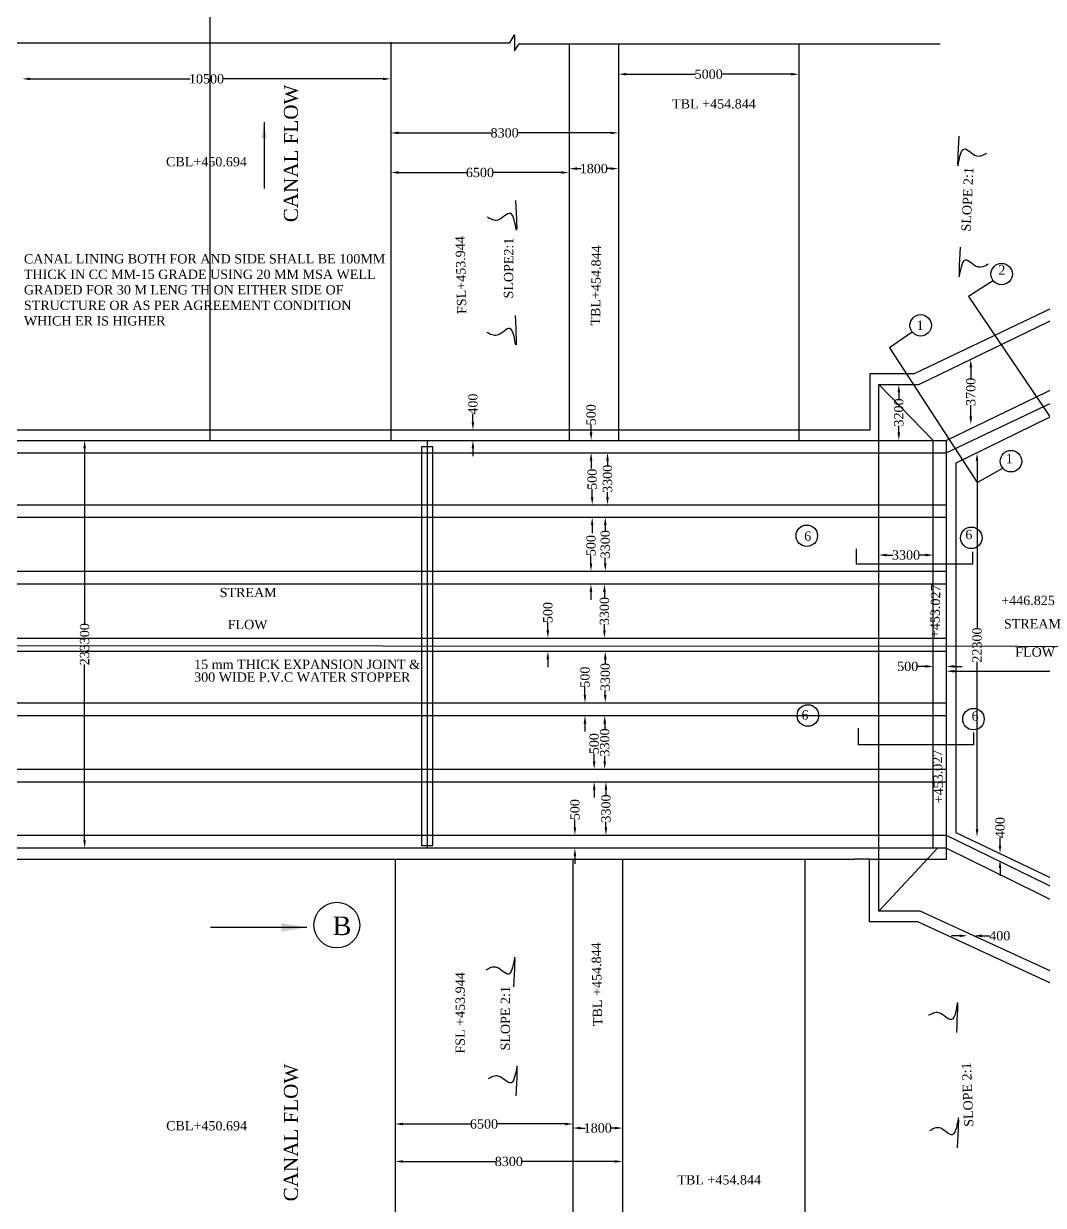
# Model space of a CAD drawing. Header units: feet. Extents: x -53249207 to -53240457, y 22140708 to 22146555.
# Drawn here: x -53245711 to -53243518, y 22142049 to 22144590 of the extents above; entities that cross this region are included whole.
import ezdxf

# ---------------------------------------------------------------- set-up
doc = ezdxf.new("R2010")
doc.units = ezdxf.units.FT
doc.header["$MEASUREMENT"] = 0
doc.header["$PDMODE"] = 32
doc.header["$PDSIZE"] = 22
doc.layers.add('DIMENSION', color=7, linetype='Continuous')
doc.styles.get("Standard").update_dxf_attribs({"font": 'times.ttf', "height": 20})
doc.dimstyles.get("Standard").update_dxf_attribs({"dimtxt": 17, "dimasz": 17, "dimexe": 0.18, "dimexo": 0.0625, "dimgap": 0.09, "dimtad": 0, "dimdec": 0, "dimzin": 0, "dimdsep": 46, "dimtxsty": 'Standard', "dimcen": 0.09, "dimse1": 1, "dimse2": 1, "dimadec": 0, "dimazin": 0, "dimtfac": 1, "dimtdec": 0, "dimtofl": 0, "dimtmove": 0, "dimatfit": 3, "dimfxl": 1, "dimtolj": 1, "dimtzin": 0, "dimarcsym": 0})

# ---------------------------------------------------------------- blocks, each defined once
blk = doc.blocks.new('*D129')
at = {"layer": 'Defpoints', "color": 0, "transparency": 16777216}
for p in [(-53245714, 22144470.9), (-53244921.6, 22144470.9), (-53244921.6, 22144470.9)]:
    blk.add_point(p, dxfattribs=at)
at = {"layer": 'DIMENSION', "color": 0, "lineweight": -2, "transparency": 16777216}
for p, q in [((-53245697, 22144470.9), (-53245352.6, 22144470.9)), ((-53244938.6, 22144470.9), (-53245283.1, 22144470.9))]:
    blk.add_line(p, q, dxfattribs=at)
at = {"layer": 'DIMENSION', "color": 0, "transparency": 16777216}
for points in [[(-53245697, 22144473.7), (-53245697, 22144468.1), (-53245714, 22144470.9)], [(-53244938.6, 22144473.7), (-53244938.6, 22144468.1), (-53244921.6, 22144470.9)]]:
    blk.add_solid(points, dxfattribs=at)
at = {"layer": 'DIMENSION', "color": 0, "transparency": 16777216, "insert": (-53245317.8, 22144470.9), "char_height": 20, "attachment_point": 5}
blk.add_mtext('\\A1;10500', dxfattribs=at)
blk = doc.blocks.new('*D130')
at = {"layer": 'Defpoints', "color": 0, "transparency": 16777216}
for p in [(-53244921.6, 22144354.8), (-53244431.9, 22144354.8), (-53244431.9, 22144354.8)]:
    blk.add_point(p, dxfattribs=at)
at = {"layer": 'DIMENSION', "color": 0, "lineweight": -2, "transparency": 16777216}
for p, q in [((-53244904.6, 22144354.8), (-53244705, 22144354.8)), ((-53244448.9, 22144354.8), (-53244648.6, 22144354.8))]:
    blk.add_line(p, q, dxfattribs=at)
at = {"layer": 'DIMENSION', "color": 0, "transparency": 16777216}
for points in [[(-53244904.6, 22144357.6), (-53244904.6, 22144352), (-53244921.6, 22144354.8)], [(-53244448.9, 22144357.6), (-53244448.9, 22144352), (-53244431.9, 22144354.8)]]:
    blk.add_solid(points, dxfattribs=at)
at = {"layer": 'DIMENSION', "color": 0, "transparency": 16777216, "insert": (-53244676.8, 22144354.8), "char_height": 20, "attachment_point": 5}
blk.add_mtext('\\A1;8300', dxfattribs=at)
blk = doc.blocks.new('*D131')
at = {"layer": 'Defpoints', "color": 0, "transparency": 16777216}
for p in [(-53244538.2, 22144278), (-53244431.9, 22144278), (-53244431.9, 22144278)]:
    blk.add_point(p, dxfattribs=at)
at = {"layer": 'DIMENSION', "color": 0, "lineweight": -2, "transparency": 16777216}
for p, q in [((-53244521.2, 22144278), (-53244512.5, 22144278)), ((-53244448.9, 22144278), (-53244457.7, 22144278))]:
    blk.add_line(p, q, dxfattribs=at)
at = {"layer": 'DIMENSION', "color": 0, "transparency": 16777216}
for points in [[(-53244521.2, 22144280.8), (-53244521.2, 22144275.1), (-53244538.2, 22144278)], [(-53244448.9, 22144280.8), (-53244448.9, 22144275.1), (-53244431.9, 22144278)]]:
    blk.add_solid(points, dxfattribs=at)
at = {"layer": 'DIMENSION', "color": 0, "transparency": 16777216, "insert": (-53244485.1, 22144278), "char_height": 20, "attachment_point": 5}
blk.add_mtext('\\A1;1800', dxfattribs=at)
blk = doc.blocks.new('*D132')
at = {"layer": 'Defpoints', "color": 0, "transparency": 16777216}
for p in [(-53244921.6, 22144269.6), (-53244921.6, 22144269.6), (-53244538.2, 22144269.6)]:
    blk.add_point(p, dxfattribs=at)
at = {"layer": 'DIMENSION', "color": 0, "lineweight": -2, "transparency": 16777216}
for p, q in [((-53244904.6, 22144269.6), (-53244758.4, 22144269.6)), ((-53244555.2, 22144269.6), (-53244701.5, 22144269.6))]:
    blk.add_line(p, q, dxfattribs=at)
at = {"layer": 'DIMENSION', "color": 0, "transparency": 16777216}
for points in [[(-53244904.6, 22144272.5), (-53244904.6, 22144266.8), (-53244921.6, 22144269.6)], [(-53244555.2, 22144272.5), (-53244555.2, 22144266.8), (-53244538.2, 22144269.6)]]:
    blk.add_solid(points, dxfattribs=at)
at = {"layer": 'DIMENSION', "color": 0, "transparency": 16777216, "insert": (-53244729.9, 22144269.6), "char_height": 20, "attachment_point": 5}
blk.add_mtext('\\A1;6500', dxfattribs=at)
blk = doc.blocks.new('*D133')
at = {"layer": 'Defpoints', "color": 0, "transparency": 16777216}
for p in [(-53244745, 22143716.2), (-53244745, 22143716.2), (-53244745, 22143693.9)]:
    blk.add_point(p, dxfattribs=at)
at = {"layer": 'DIMENSION', "color": 0, "lineweight": -2, "transparency": 16777216}
for p, q in [((-53244745, 22143733.2), (-53244745, 22143750.2)), ((-53244745, 22143676.9), (-53244745, 22143659.9))]:
    blk.add_line(p, q, dxfattribs=at)
at = {"layer": 'DIMENSION', "color": 0, "transparency": 16777216}
for points in [[(-53244747.8, 22143733.2), (-53244742.2, 22143733.2), (-53244745, 22143716.2)], [(-53244747.8, 22143676.9), (-53244742.2, 22143676.9), (-53244745, 22143693.9)]]:
    blk.add_solid(points, dxfattribs=at)
at = {"layer": 'DIMENSION', "color": 0, "transparency": 16777216, "insert": (-53244745, 22143771.7), "char_height": 20, "attachment_point": 5, "rotation": 90}
blk.add_mtext('\\A1;400', dxfattribs=at)
blk = doc.blocks.new('*D134')
at = {"layer": 'Defpoints', "color": 0, "transparency": 16777216}
for p in [(-53244490.9, 22143693.9), (-53244490.9, 22143693.9), (-53244490.9, 22143667.3)]:
    blk.add_point(p, dxfattribs=at)
at = {"layer": 'DIMENSION', "color": 0, "lineweight": -2, "transparency": 16777216}
for p, q in [((-53244490.9, 22143710.9), (-53244490.9, 22143727.9)), ((-53244490.9, 22143650.3), (-53244490.9, 22143633.3))]:
    blk.add_line(p, q, dxfattribs=at)
at = {"layer": 'DIMENSION', "color": 0, "transparency": 16777216}
for points in [[(-53244493.8, 22143710.9), (-53244488.1, 22143710.9), (-53244490.9, 22143693.9)], [(-53244493.8, 22143650.3), (-53244488.1, 22143650.3), (-53244490.9, 22143667.3)]]:
    blk.add_solid(points, dxfattribs=at)
at = {"layer": 'DIMENSION', "color": 0, "transparency": 16777216, "insert": (-53244490.9, 22143748.9), "char_height": 20, "attachment_point": 5, "rotation": 90}
blk.add_mtext('\\A1;500', dxfattribs=at)
blk = doc.blocks.new('*D135')
at = {"layer": 'Defpoints', "color": 0, "transparency": 16777216}
for p in [(-53244461.5, 22143667.3), (-53244455.6, 22143667.3), (-53244461.5, 22143555.2)]:
    blk.add_point(p, dxfattribs=at)
at = {"layer": 'DIMENSION', "color": 0, "lineweight": -2, "transparency": 16777216}
for p, q in [((-53244455.6, 22143650.3), (-53244455.6, 22143639.7)), ((-53244455.6, 22143572.2), (-53244455.6, 22143582.7))]:
    blk.add_line(p, q, dxfattribs=at)
at = {"layer": 'DIMENSION', "color": 0, "transparency": 16777216}
for points in [[(-53244458.5, 22143650.3), (-53244452.8, 22143650.3), (-53244455.6, 22143667.3)], [(-53244458.5, 22143572.2), (-53244452.8, 22143572.2), (-53244455.6, 22143555.2)]]:
    blk.add_solid(points, dxfattribs=at)
at = {"layer": 'DIMENSION', "color": 0, "transparency": 16777216, "insert": (-53244455.6, 22143611.2), "char_height": 20, "attachment_point": 5, "rotation": 90}
blk.add_mtext('\\A1;3300', dxfattribs=at)
blk = doc.blocks.new('*D136')
at = {"layer": 'Defpoints', "color": 0, "transparency": 16777216}
for p in [(-53244488.6, 22143555.2), (-53244488.6, 22143555.2), (-53244488.6, 22143528.6)]:
    blk.add_point(p, dxfattribs=at)
at = {"layer": 'DIMENSION', "color": 0, "lineweight": -2, "transparency": 16777216}
for p, q in [((-53244488.6, 22143572.2), (-53244488.6, 22143589.2)), ((-53244488.6, 22143511.6), (-53244488.6, 22143494.6))]:
    blk.add_line(p, q, dxfattribs=at)
at = {"layer": 'DIMENSION', "color": 0, "transparency": 16777216}
for points in [[(-53244491.4, 22143572.2), (-53244485.8, 22143572.2), (-53244488.6, 22143555.2)], [(-53244491.4, 22143511.6), (-53244485.8, 22143511.6), (-53244488.6, 22143528.6)]]:
    blk.add_solid(points, dxfattribs=at)
at = {"layer": 'DIMENSION', "color": 0, "transparency": 16777216, "insert": (-53244488.6, 22143610.2), "char_height": 20, "attachment_point": 5, "rotation": 90}
blk.add_mtext('\\A1;500', dxfattribs=at)
blk = doc.blocks.new('*D137')
at = {"layer": 'Defpoints', "color": 0, "transparency": 16777216}
for p in [(-53244460.4, 22143528.6), (-53244460.4, 22143412.7), (-53244460.4, 22143412.7)]:
    blk.add_point(p, dxfattribs=at)
at = {"layer": 'DIMENSION', "color": 0, "lineweight": -2, "transparency": 16777216}
for p, q in [((-53244460.4, 22143511.6), (-53244460.4, 22143499.1)), ((-53244460.4, 22143429.7), (-53244460.4, 22143442.1))]:
    blk.add_line(p, q, dxfattribs=at)
at = {"layer": 'DIMENSION', "color": 0, "transparency": 16777216}
for points in [[(-53244463.2, 22143511.6), (-53244457.6, 22143511.6), (-53244460.4, 22143528.6)], [(-53244463.2, 22143429.7), (-53244457.6, 22143429.7), (-53244460.4, 22143412.7)]]:
    blk.add_solid(points, dxfattribs=at)
at = {"layer": 'DIMENSION', "color": 0, "transparency": 16777216, "insert": (-53244460.4, 22143470.6), "char_height": 20, "attachment_point": 5, "rotation": 90}
blk.add_mtext('\\A1;3300', dxfattribs=at)
blk = doc.blocks.new('*D138')
at = {"layer": 'Defpoints', "color": 0, "transparency": 16777216}
for p in [(-53244491.2, 22143412.7), (-53244486.8, 22143412.7), (-53244486.8, 22143385.2)]:
    blk.add_point(p, dxfattribs=at)
at = {"layer": 'DIMENSION', "color": 0, "lineweight": -2, "transparency": 16777216}
for p, q in [((-53244491.2, 22143429.7), (-53244491.2, 22143446.7)), ((-53244491.2, 22143368.2), (-53244491.2, 22143351.2))]:
    blk.add_line(p, q, dxfattribs=at)
at = {"layer": 'DIMENSION', "color": 0, "transparency": 16777216}
for points in [[(-53244494, 22143429.7), (-53244488.4, 22143429.7), (-53244491.2, 22143412.7)], [(-53244494, 22143368.2), (-53244488.4, 22143368.2), (-53244491.2, 22143385.2)]]:
    blk.add_solid(points, dxfattribs=at)
at = {"layer": 'DIMENSION', "color": 0, "transparency": 16777216, "insert": (-53244491.2, 22143467.7), "char_height": 20, "attachment_point": 5, "rotation": 90}
blk.add_mtext('\\A1;500', dxfattribs=at)
blk = doc.blocks.new('*D139')
at = {"layer": 'Defpoints', "color": 0, "transparency": 16777216}
for p in [(-53244462.2, 22143385.2), (-53244462.2, 22143268.7), (-53244462.2, 22143268.7)]:
    blk.add_point(p, dxfattribs=at)
at = {"layer": 'DIMENSION', "color": 0, "lineweight": -2, "transparency": 16777216}
for p, q in [((-53244462.2, 22143368.2), (-53244462.2, 22143355.4)), ((-53244462.2, 22143285.7), (-53244462.2, 22143298.4))]:
    blk.add_line(p, q, dxfattribs=at)
at = {"layer": 'DIMENSION', "color": 0, "transparency": 16777216}
for points in [[(-53244465.1, 22143368.2), (-53244459.4, 22143368.2), (-53244462.2, 22143385.2)], [(-53244465.1, 22143285.7), (-53244459.4, 22143285.7), (-53244462.2, 22143268.7)]]:
    blk.add_solid(points, dxfattribs=at)
at = {"layer": 'DIMENSION', "color": 0, "transparency": 16777216, "insert": (-53244462.2, 22143326.9), "char_height": 20, "attachment_point": 5, "rotation": 90}
blk.add_mtext('\\A1;3300', dxfattribs=at)
blk = doc.blocks.new('*D140')
at = {"layer": 'Defpoints', "color": 0, "transparency": 16777216}
for p in [(-53244583.9, 22143268.7), (-53244583.9, 22143268.7), (-53244583.9, 22143240.5)]:
    blk.add_point(p, dxfattribs=at)
at = {"layer": 'DIMENSION', "color": 0, "lineweight": -2, "transparency": 16777216}
for p, q in [((-53244583.9, 22143285.7), (-53244583.9, 22143302.7)), ((-53244583.9, 22143223.5), (-53244583.9, 22143206.5))]:
    blk.add_line(p, q, dxfattribs=at)
at = {"layer": 'DIMENSION', "color": 0, "transparency": 16777216}
for points in [[(-53244586.8, 22143285.7), (-53244581.1, 22143285.7), (-53244583.9, 22143268.7)], [(-53244586.8, 22143223.5), (-53244581.1, 22143223.5), (-53244583.9, 22143240.5)]]:
    blk.add_solid(points, dxfattribs=at)
at = {"layer": 'DIMENSION', "color": 0, "transparency": 16777216, "insert": (-53244583.9, 22143323.7), "char_height": 20, "attachment_point": 5, "rotation": 90}
blk.add_mtext('\\A1;500', dxfattribs=at)
blk = doc.blocks.new('*D141')
at = {"layer": 'Defpoints', "color": 0, "transparency": 16777216}
for p in [(-53244460.4, 22143240.5), (-53244460.4, 22143129.8), (-53244460.4, 22143129.8)]:
    blk.add_point(p, dxfattribs=at)
at = {"layer": 'DIMENSION', "color": 0, "lineweight": -2, "transparency": 16777216}
for p, q in [((-53244460.4, 22143223.5), (-53244460.4, 22143213.6)), ((-53244460.4, 22143146.8), (-53244460.4, 22143156.6))]:
    blk.add_line(p, q, dxfattribs=at)
at = {"layer": 'DIMENSION', "color": 0, "transparency": 16777216}
for points in [[(-53244463.3, 22143223.5), (-53244457.6, 22143223.5), (-53244460.4, 22143240.5)], [(-53244463.3, 22143146.8), (-53244457.6, 22143146.8), (-53244460.4, 22143129.8)]]:
    blk.add_solid(points, dxfattribs=at)
at = {"layer": 'DIMENSION', "color": 0, "transparency": 16777216, "insert": (-53244460.4, 22143185.1), "char_height": 20, "attachment_point": 5, "rotation": 90}
blk.add_mtext('\\A1;3300', dxfattribs=at)
blk = doc.blocks.new('*D142')
at = {"layer": 'Defpoints', "color": 0, "transparency": 16777216}
for p in [(-53244504.1, 22143129.8), (-53244488.3, 22143129.8), (-53244488.3, 22143102.2)]:
    blk.add_point(p, dxfattribs=at)
at = {"layer": 'DIMENSION', "color": 0, "lineweight": -2, "transparency": 16777216}
for p, q in [((-53244504.1, 22143146.8), (-53244504.1, 22143163.8)), ((-53244504.1, 22143085.2), (-53244504.1, 22143068.2))]:
    blk.add_line(p, q, dxfattribs=at)
at = {"layer": 'DIMENSION', "color": 0, "transparency": 16777216}
for points in [[(-53244506.9, 22143146.8), (-53244501.2, 22143146.8), (-53244504.1, 22143129.8)], [(-53244506.9, 22143085.2), (-53244501.2, 22143085.2), (-53244504.1, 22143102.2)]]:
    blk.add_solid(points, dxfattribs=at)
at = {"layer": 'DIMENSION', "color": 0, "transparency": 16777216, "insert": (-53244504.1, 22143184.8), "char_height": 20, "attachment_point": 5, "rotation": 90}
blk.add_mtext('\\A1;500', dxfattribs=at)
blk = doc.blocks.new('*D143')
at = {"layer": 'Defpoints', "color": 0, "transparency": 16777216}
for p in [(-53244460.1, 22143102.2), (-53244461.6, 22142986.8), (-53244460.1, 22142986.8)]:
    blk.add_point(p, dxfattribs=at)
at = {"layer": 'DIMENSION', "color": 0, "lineweight": -2, "transparency": 16777216}
for p, q in [((-53244461.6, 22143085.2), (-53244461.6, 22143073)), ((-53244461.6, 22143003.8), (-53244461.6, 22143016))]:
    blk.add_line(p, q, dxfattribs=at)
at = {"layer": 'DIMENSION', "color": 0, "transparency": 16777216}
for points in [[(-53244464.4, 22143085.2), (-53244458.7, 22143085.2), (-53244461.6, 22143102.2)], [(-53244464.4, 22143003.8), (-53244458.7, 22143003.8), (-53244461.6, 22142986.8)]]:
    blk.add_solid(points, dxfattribs=at)
at = {"layer": 'DIMENSION', "color": 0, "transparency": 16777216, "insert": (-53244461.6, 22143044.5), "char_height": 20, "attachment_point": 5, "rotation": 90}
blk.add_mtext('\\A1;3300', dxfattribs=at)
blk = doc.blocks.new('*D144')
at = {"layer": 'Defpoints', "color": 0, "transparency": 16777216}
for p in [(-53244484.3, 22142986.8), (-53244484.3, 22142986.8), (-53244484.3, 22142960)]:
    blk.add_point(p, dxfattribs=at)
at = {"layer": 'DIMENSION', "color": 0, "lineweight": -2, "transparency": 16777216}
for p, q in [((-53244484.3, 22143003.8), (-53244484.3, 22143020.8)), ((-53244484.3, 22142943), (-53244484.3, 22142926))]:
    blk.add_line(p, q, dxfattribs=at)
at = {"layer": 'DIMENSION', "color": 0, "transparency": 16777216}
for points in [[(-53244487.1, 22143003.8), (-53244481.5, 22143003.8), (-53244484.3, 22142986.8)], [(-53244487.1, 22142943), (-53244481.5, 22142943), (-53244484.3, 22142960)]]:
    blk.add_solid(points, dxfattribs=at)
at = {"layer": 'DIMENSION', "color": 0, "transparency": 16777216, "insert": (-53244484.3, 22143041.8), "char_height": 20, "attachment_point": 5, "rotation": 90}
blk.add_mtext('\\A1;500', dxfattribs=at)
blk = doc.blocks.new('*D145')
at = {"layer": 'Defpoints', "color": 0, "transparency": 16777216}
for p in [(-53244459, 22142960), (-53244459, 22142845), (-53244459, 22142845)]:
    blk.add_point(p, dxfattribs=at)
at = {"layer": 'DIMENSION', "color": 0, "lineweight": -2, "transparency": 16777216}
for p, q in [((-53244459, 22142943), (-53244459, 22142931)), ((-53244459, 22142862), (-53244459, 22142874))]:
    blk.add_line(p, q, dxfattribs=at)
at = {"layer": 'DIMENSION', "color": 0, "transparency": 16777216}
for points in [[(-53244461.8, 22142943), (-53244456.2, 22142943), (-53244459, 22142960)], [(-53244461.8, 22142862), (-53244456.2, 22142862), (-53244459, 22142845)]]:
    blk.add_solid(points, dxfattribs=at)
at = {"layer": 'DIMENSION', "color": 0, "transparency": 16777216, "insert": (-53244459, 22142902.5), "char_height": 20, "attachment_point": 5, "rotation": 90}
blk.add_mtext('\\A1;3300', dxfattribs=at)
blk = doc.blocks.new('*D146')
at = {"layer": 'Defpoints', "color": 0, "transparency": 16777216}
for p in [(-53244525.7, 22142845), (-53244511.4, 22142845), (-53244511.4, 22142817.3)]:
    blk.add_point(p, dxfattribs=at)
at = {"layer": 'DIMENSION', "color": 0, "lineweight": -2, "transparency": 16777216}
for p, q in [((-53244525.7, 22142862), (-53244525.7, 22142879)), ((-53244525.7, 22142800.3), (-53244525.7, 22142783.3))]:
    blk.add_line(p, q, dxfattribs=at)
at = {"layer": 'DIMENSION', "color": 0, "transparency": 16777216}
for points in [[(-53244528.5, 22142862), (-53244522.9, 22142862), (-53244525.7, 22142845)], [(-53244528.5, 22142800.3), (-53244522.9, 22142800.3), (-53244525.7, 22142817.3)]]:
    blk.add_solid(points, dxfattribs=at)
at = {"layer": 'DIMENSION', "color": 0, "transparency": 16777216, "insert": (-53244525.7, 22142900), "char_height": 20, "attachment_point": 5, "rotation": 90}
blk.add_mtext('\\A1;500', dxfattribs=at)
blk = doc.blocks.new('*D147')
at = {"layer": 'Defpoints', "color": 0, "transparency": 16777216}
for p in [(-53244431.9, 22144472.8), (-53244044.3, 22144480.9), (-53244044.3, 22144472.8)]:
    blk.add_point(p, dxfattribs=at)
at = {"layer": 'DIMENSION', "color": 0, "lineweight": -2, "transparency": 16777216}
for p, q in [((-53244414.9, 22144480.9), (-53244266.5, 22144480.9)), ((-53244061.3, 22144480.9), (-53244209.8, 22144480.9))]:
    blk.add_line(p, q, dxfattribs=at)
at = {"layer": 'DIMENSION', "color": 0, "transparency": 16777216}
for points in [[(-53244414.9, 22144483.8), (-53244414.9, 22144478.1), (-53244431.9, 22144480.9)], [(-53244061.3, 22144483.8), (-53244061.3, 22144478.1), (-53244044.3, 22144480.9)]]:
    blk.add_solid(points, dxfattribs=at)
at = {"layer": 'DIMENSION', "color": 0, "transparency": 16777216, "insert": (-53244238.1, 22144480.9), "char_height": 20, "attachment_point": 5}
blk.add_mtext('\\A1;5000', dxfattribs=at)
blk = doc.blocks.new('*D148')
at = {"layer": 'Defpoints', "color": 0, "transparency": 16777216}
for p in [(-53243829.3, 22143813.8), (-53243829.3, 22143813.8), (-53243833.1, 22143693.9)]:
    blk.add_point(p, dxfattribs=at)
at = {"layer": 'DIMENSION', "color": 0, "lineweight": -2, "transparency": 16777216}
for p, q in [((-53243829.3, 22143796.8), (-53243829.3, 22143782.3)), ((-53243829.3, 22143710.9), (-53243829.3, 22143725.3))]:
    blk.add_line(p, q, dxfattribs=at)
at = {"layer": 'DIMENSION', "color": 0, "transparency": 16777216}
for points in [[(-53243832.1, 22143796.8), (-53243826.4, 22143796.8), (-53243829.3, 22143813.8)], [(-53243832.1, 22143710.9), (-53243826.4, 22143710.9), (-53243829.3, 22143693.9)]]:
    blk.add_solid(points, dxfattribs=at)
at = {"layer": 'DIMENSION', "color": 0, "transparency": 16777216, "insert": (-53243829.3, 22143753.8), "char_height": 20, "attachment_point": 5, "rotation": 90}
blk.add_mtext('\\A1;3200', dxfattribs=at)
blk = doc.blocks.new('*D149')
at = {"layer": 'Defpoints', "color": 0, "transparency": 16777216}
for p in [(-53243674.3, 22143868), (-53243674.5, 22143728.2), (-53243599.1, 22143728.2)]:
    blk.add_point(p, dxfattribs=at)
at = {"layer": 'DIMENSION', "color": 0, "lineweight": -2, "transparency": 16777216}
for p, q in [((-53243674.5, 22143851), (-53243674.5, 22143826.6)), ((-53243674.5, 22143745.2), (-53243674.5, 22143769.6))]:
    blk.add_line(p, q, dxfattribs=at)
at = {"layer": 'DIMENSION', "color": 0, "transparency": 16777216}
for points in [[(-53243677.4, 22143851), (-53243671.7, 22143851), (-53243674.5, 22143868)], [(-53243677.4, 22143745.2), (-53243671.7, 22143745.2), (-53243674.5, 22143728.2)]]:
    blk.add_solid(points, dxfattribs=at)
at = {"layer": 'DIMENSION', "color": 0, "transparency": 16777216, "insert": (-53243674.5, 22143798.1), "char_height": 20, "attachment_point": 5, "rotation": 90}
blk.add_mtext('\\A1;3700', dxfattribs=at)
blk = doc.blocks.new('*D168')
at = {"layer": 'Defpoints', "color": 0, "transparency": 16777216}
for p in [(-53243727, 22143197.6), (-53243201.8, 22143197.6), (-53243201.8, 22143197.6)]:
    blk.add_point(p, dxfattribs=at)
at = {"layer": 'DIMENSION', "color": 0, "lineweight": -2, "transparency": 16777216}
for p, q in [((-53243710, 22143197.6), (-53243499.2, 22143197.6)), ((-53243218.8, 22143197.6), (-53243429.7, 22143197.6))]:
    blk.add_line(p, q, dxfattribs=at)
at = {"layer": 'DIMENSION', "color": 0, "transparency": 16777216}
for points in [[(-53243710, 22143200.4), (-53243710, 22143194.8), (-53243727, 22143197.6)], [(-53243218.8, 22143200.4), (-53243218.8, 22143194.8), (-53243201.8, 22143197.6)]]:
    blk.add_solid(points, dxfattribs=at)
at = {"layer": 'DIMENSION', "color": 0, "transparency": 16777216, "insert": (-53243464.4, 22143197.6), "char_height": 20, "attachment_point": 5}
blk.add_mtext('\\A1;19200', dxfattribs=at)
blk = doc.blocks.new('*D169')
at = {"layer": 'Defpoints', "color": 0, "transparency": 16777216}
for p in [(-53243755.1, 22143207.9), (-53243755.1, 22143174.1), (-53243727, 22143174.1)]:
    blk.add_point(p, dxfattribs=at)
at = {"layer": 'DIMENSION', "color": 0, "lineweight": -2, "transparency": 16777216}
for p, q in [((-53243772.1, 22143207.9), (-53243789.1, 22143207.9)), ((-53243710, 22143207.9), (-53243693, 22143207.9))]:
    blk.add_line(p, q, dxfattribs=at)
at = {"layer": 'DIMENSION', "color": 0, "transparency": 16777216}
for points in [[(-53243772.1, 22143210.8), (-53243772.1, 22143205.1), (-53243755.1, 22143207.9)], [(-53243710, 22143210.8), (-53243710, 22143205.1), (-53243727, 22143207.9)]]:
    blk.add_solid(points, dxfattribs=at)
at = {"layer": 'DIMENSION', "color": 0, "transparency": 16777216, "insert": (-53243810.1, 22143207.9), "char_height": 20, "attachment_point": 5}
blk.add_mtext('\\A1;500', dxfattribs=at)
blk = doc.blocks.new('*D170')
at = {"layer": 'Defpoints', "color": 0, "transparency": 16777216}
for p in [(-53243611.7, 22142805.9), (-53243611.7, 22142805.9), (-53243618.5, 22142791.8)]:
    blk.add_point(p, dxfattribs=at)
at = {"layer": 'DIMENSION', "color": 0, "lineweight": -2, "transparency": 16777216}
for p, q in [((-53243611.7, 22142822.9), (-53243611.7, 22142839.9)), ((-53243611.7, 22142774.8), (-53243611.7, 22142757.8))]:
    blk.add_line(p, q, dxfattribs=at)
at = {"layer": 'DIMENSION', "color": 0, "transparency": 16777216}
for points in [[(-53243614.5, 22142822.9), (-53243608.9, 22142822.9), (-53243611.7, 22142805.9)], [(-53243614.5, 22142774.8), (-53243608.9, 22142774.8), (-53243611.7, 22142791.8)]]:
    blk.add_solid(points, dxfattribs=at)
at = {"layer": 'DIMENSION', "color": 0, "transparency": 16777216, "insert": (-53243611.7, 22142861.4), "char_height": 20, "attachment_point": 5, "rotation": 90}
blk.add_mtext('\\A1;400', dxfattribs=at)
blk = doc.blocks.new('*D171')
at = {"layer": 'Defpoints', "color": 0, "transparency": 16777216}
for p in [(-53243667.7, 22142628.9), (-53243667.7, 22142628.9), (-53243681.8, 22142609.5)]:
    blk.add_point(p, dxfattribs=at)
at = {"layer": 'DIMENSION', "color": 0, "lineweight": -2, "transparency": 16777216}
for p, q in [((-53243698.8, 22142628.9), (-53243715.8, 22142628.9)), ((-53243650.7, 22142628.9), (-53243633.7, 22142628.9))]:
    blk.add_line(p, q, dxfattribs=at)
at = {"layer": 'DIMENSION', "color": 0, "transparency": 16777216}
for points in [[(-53243698.8, 22142631.7), (-53243698.8, 22142626), (-53243681.8, 22142628.9)], [(-53243650.7, 22142631.7), (-53243650.7, 22142626), (-53243667.7, 22142628.9)]]:
    blk.add_solid(points, dxfattribs=at)
at = {"layer": 'DIMENSION', "color": 0, "transparency": 16777216, "insert": (-53243612.2, 22142628.9), "char_height": 20, "attachment_point": 5}
blk.add_mtext('\\A1;400', dxfattribs=at)
blk = doc.blocks.new('*D173')
at = {"layer": 'Defpoints', "color": 0, "transparency": 16777216}
for p in [(-53244530.1, 22142215.6), (-53244423.2, 22142215.6), (-53244423.2, 22142215.6)]:
    blk.add_point(p, dxfattribs=at)
at = {"layer": 'DIMENSION', "color": 0, "lineweight": -2, "transparency": 16777216}
for p, q in [((-53244513.1, 22142215.6), (-53244504, 22142215.6)), ((-53244440.2, 22142215.6), (-53244449.3, 22142215.6))]:
    blk.add_line(p, q, dxfattribs=at)
at = {"layer": 'DIMENSION', "color": 0, "transparency": 16777216}
for points in [[(-53244513.1, 22142218.4), (-53244513.1, 22142212.7), (-53244530.1, 22142215.6)], [(-53244440.2, 22142218.4), (-53244440.2, 22142212.7), (-53244423.2, 22142215.6)]]:
    blk.add_solid(points, dxfattribs=at)
at = {"layer": 'DIMENSION', "color": 0, "transparency": 16777216, "insert": (-53244476.6, 22142215.6), "char_height": 20, "attachment_point": 5}
blk.add_mtext('\\A1;1800', dxfattribs=at)
blk = doc.blocks.new('*D174')
at = {"layer": 'Defpoints', "color": 0, "transparency": 16777216}
for p in [(-53244912.3, 22142143.7), (-53244912.3, 22142143.7), (-53244423.2, 22142143.7)]:
    blk.add_point(p, dxfattribs=at)
at = {"layer": 'DIMENSION', "color": 0, "lineweight": -2, "transparency": 16777216}
for p, q in [((-53244895.3, 22142143.7), (-53244696, 22142143.7)), ((-53244440.2, 22142143.7), (-53244639.6, 22142143.7))]:
    blk.add_line(p, q, dxfattribs=at)
at = {"layer": 'DIMENSION', "color": 0, "transparency": 16777216}
for points in [[(-53244895.3, 22142146.5), (-53244895.3, 22142140.9), (-53244912.3, 22142143.7)], [(-53244440.2, 22142146.5), (-53244440.2, 22142140.9), (-53244423.2, 22142143.7)]]:
    blk.add_solid(points, dxfattribs=at)
at = {"layer": 'DIMENSION', "color": 0, "transparency": 16777216, "insert": (-53244667.8, 22142143.7), "char_height": 20, "attachment_point": 5}
blk.add_mtext('\\A1;8300', dxfattribs=at)
blk = doc.blocks.new('*D175')
at = {"layer": 'Defpoints', "color": 0, "transparency": 16777216}
for p in [(-53244912.3, 22142223.6), (-53244530.1, 22142224.3), (-53244530.1, 22142223.6)]:
    blk.add_point(p, dxfattribs=at)
at = {"layer": 'DIMENSION', "color": 0, "lineweight": -2, "transparency": 16777216}
for p, q in [((-53244895.3, 22142224.3), (-53244749.7, 22142224.3)), ((-53244547.1, 22142224.3), (-53244692.7, 22142224.3))]:
    blk.add_line(p, q, dxfattribs=at)
at = {"layer": 'DIMENSION', "color": 0, "transparency": 16777216}
for points in [[(-53244895.3, 22142227.1), (-53244895.3, 22142221.4), (-53244912.3, 22142224.3)], [(-53244547.1, 22142227.1), (-53244547.1, 22142221.4), (-53244530.1, 22142224.3)]]:
    blk.add_solid(points, dxfattribs=at)
at = {"layer": 'DIMENSION', "color": 0, "transparency": 16777216, "insert": (-53244721.2, 22142224.3), "char_height": 20, "attachment_point": 5}
blk.add_mtext('\\A1;6500', dxfattribs=at)
blk = doc.blocks.new('*D182')
at = {"layer": 'Defpoints', "color": 0, "transparency": 16777216}
for p in [(-53245579.9, 22143693.9), (-53245577.4, 22143693.9), (-53245577.4, 22142817.3)]:
    blk.add_point(p, dxfattribs=at)
at = {"layer": 'DIMENSION', "color": 0, "lineweight": -2, "transparency": 16777216}
for p, q in [((-53245579.9, 22143676.9), (-53245579.9, 22143299.1)), ((-53245579.9, 22142834.3), (-53245579.9, 22143212))]:
    blk.add_line(p, q, dxfattribs=at)
at = {"layer": 'DIMENSION', "color": 0, "transparency": 16777216}
for points in [[(-53245582.7, 22143676.9), (-53245577.1, 22143676.9), (-53245579.9, 22143693.9)], [(-53245582.7, 22142834.3), (-53245577.1, 22142834.3), (-53245579.9, 22142817.3)]]:
    blk.add_solid(points, dxfattribs=at)
at = {"layer": 'DIMENSION', "color": 0, "transparency": 16777216, "insert": (-53245579.9, 22143255.6), "char_height": 20, "attachment_point": 5, "rotation": 90}
blk.add_mtext('\\A1;233300', dxfattribs=at)
blk = doc.blocks.new('*D185')
at = {"layer": 'Defpoints', "color": 0, "transparency": 16777216}
for p in [(-53243872.6, 22143458.1), (-53243755.1, 22143454.8), (-53243872.6, 22143447.3)]:
    blk.add_point(p, dxfattribs=at)
at = {"layer": 'DIMENSION', "color": 0, "lineweight": -2, "transparency": 16777216}
for p, q in [((-53243855.6, 22143447.3), (-53243842.3, 22143447.3)), ((-53243772.1, 22143447.3), (-53243785.3, 22143447.3))]:
    blk.add_line(p, q, dxfattribs=at)
at = {"layer": 'DIMENSION', "color": 0, "transparency": 16777216}
for points in [[(-53243855.6, 22143450.1), (-53243855.6, 22143444.4), (-53243872.6, 22143447.3)], [(-53243772.1, 22143450.1), (-53243772.1, 22143444.4), (-53243755.1, 22143447.3)]]:
    blk.add_solid(points, dxfattribs=at)
at = {"layer": 'DIMENSION', "color": 0, "transparency": 16777216, "insert": (-53243813.8, 22143447.3), "char_height": 20, "attachment_point": 5}
blk.add_mtext('\\A1;3300', dxfattribs=at)
blk = doc.blocks.new('*D186')
at = {"layer": 'Defpoints', "color": 0, "transparency": 16777216}
for p in [(-53243662, 22143666.5), (-53243661.1, 22143666.5), (-53243656.5, 22142841.3)]:
    blk.add_point(p, dxfattribs=at)
at = {"layer": 'DIMENSION', "color": 0, "lineweight": -2, "transparency": 16777216}
for p, q in [((-53243661.1, 22143649.5), (-53243661.1, 22143290.1)), ((-53243661.1, 22142858.3), (-53243661.1, 22143217.7))]:
    blk.add_line(p, q, dxfattribs=at)
at = {"layer": 'DIMENSION', "color": 0, "transparency": 16777216}
for points in [[(-53243663.9, 22143649.5), (-53243658.3, 22143649.5), (-53243661.1, 22143666.5)], [(-53243663.9, 22142858.3), (-53243658.3, 22142858.3), (-53243661.1, 22142841.3)]]:
    blk.add_solid(points, dxfattribs=at)
at = {"layer": 'DIMENSION', "color": 0, "transparency": 16777216, "insert": (-53243661.1, 22143253.9), "char_height": 20, "attachment_point": 5, "rotation": 90}
blk.add_mtext('\\A1;22300', dxfattribs=at)

msp = doc.modelspace()

# ---------------------------------------------------------------- linework, layer by layer
at = {"layer": 'DIMENSION'}
for points in [[(-53246907.7, 22144549.5), (-53246408.4, 22144549.5), (-53246399.2, 22144567.5), (-53246399.2, 22144531.8), (-53246389.4, 22144548.7), (-53244665.7, 22144548.7), (-53244655.7, 22144565.3), (-53244655.7, 22144531.4), (-53244645.6, 22144546.6), (-53243740.5, 22144546.6)], [(-53245310.5, 22144549.5), (-53245310.5, 22143693.9)], [(-53244921.6, 22144549.5), (-53244921.6, 22143693.9)], [(-53244538.2, 22144546.6), (-53244538.2, 22143693.9)], [(-53244431.9, 22144546.6), (-53244431.9, 22143693.9)], [(-53244044.3, 22144546.6), (-53244044.3, 22143693.9)], [(-53247992.9, 22142080.8), (-53247992.9, 22142610), (-53247229.5, 22142861.8), (-53247229.5, 22143651.3), (-53247995.7, 22143910.9), (-53247995.7, 22144436.3), (-53247799.4, 22144436.3), (-53247799.4, 22144048.2), (-53247173, 22143835.5), (-53247012.8, 22143835.5), (-53247012.8, 22143716.2), (-53243924.4, 22143716.2)], [(-53243924.4, 22143716.2), (-53243890.8, 22143716.2), (-53243890.8, 22143837.6), (-53243795.8, 22143837.6), (-53243391.2, 22144030.2), (-53243391.2, 22144286.2), (-53243177.7, 22144286.2), (-53243177.7, 22143903.4), (-53243706.5, 22143644.7), (-53243706.5, 22143404.4)], [(-53243872.6, 22142681.9), (-53243872.6, 22143813.8), (-53243786, 22143813.8), (-53243367.7, 22144016.5), (-53243367.7, 22144262.8), (-53243177.7, 22144262.8)], [(-53243727.7, 22143693.9), (-53243230.5, 22143933.6), (-53243230.5, 22144262.8)], [(-53243727.7, 22143667.3), (-53243201.8, 22143916.3), (-53242808, 22143916.3), (-53242808, 22144251.7)], [(-53243625.8, 22144037.7), (-53243679.5, 22144003.3), (-53243481.3, 22143710.4), (-53243428.1, 22143744.5)], [(-53243800.5, 22143926.3), (-53243849.6, 22143892.9), (-53243661, 22143603.4), (-53243607, 22143633.3)], [(-53243755.1, 22143693.9), (-53243872.6, 22143813.8)], [(-53247206.3, 22142793.8), (-53247206.3, 22143693.9), (-53243727.7, 22143693.9)], [(-53244843.4, 22143693.9), (-53244843.4, 22142817.3)], [(-53243892.4, 22142793.8), (-53243727, 22142793.8), (-53243727, 22143693.9)], [(-53243755.1, 22142817.3), (-53243755.1, 22143693.9)], [(-53247206.3, 22143667.3), (-53243727.7, 22143667.3)], [(-53247206.3, 22143555.2), (-53243727.7, 22143555.2)], [(-53247206.3, 22143528.6), (-53243727.7, 22143528.6)], [(-53243671.1, 22143454.4), (-53243671.1, 22143427.8), (-53243920.3, 22143427.8), (-53243920.3, 22143460.8)], [(-53247206.3, 22143412.7), (-53243727.7, 22143412.7)], [(-53243706.5, 22143404.4), (-53243706.5, 22142851.2)], [(-53247206.3, 22143385.2), (-53243727.7, 22143385.2)], [(-53249038.3, 22143254.4), (-53242206.8, 22143250.6)], [(-53247036.4, 22143253.4), (-53247036.4, 22142691), (-53247177.3, 22142691), (-53247822.4, 22142481.2), (-53247822.4, 22142102.7), (-53247970.3, 22142102.7), (-53247970.3, 22142593.7), (-53247205.6, 22142845), (-53243727.7, 22142845)], [(-53247206.3, 22143268.7), (-53243727.7, 22143268.7)], [(-53247206.3, 22143240.5), (-53243727.7, 22143240.5)], [(-53247206.3, 22143129.8), (-53243727.7, 22143129.8)], [(-53247206.3, 22143102.2), (-53243727.7, 22143102.2)], [(-53243668.8, 22143065.6), (-53243668.8, 22143039), (-53243916.2, 22143039), (-53243916.2, 22143075.4)], [(-53247206.3, 22142986.8), (-53243727.7, 22142986.8)], [(-53247206.3, 22142960), (-53243727.7, 22142960)], [(-53243706.5, 22142851.2), (-53243173.2, 22142596.4), (-53243173.2, 22142221.3), (-53243392.5, 22142221.3), (-53243392.5, 22142475.9), (-53243788.1, 22142658.6), (-53243892.4, 22142658.6), (-53243892.4, 22142793.8), (-53243924.4, 22142793.8)], [(-53243727.7, 22142845), (-53243201.8, 22142588.8)], [(-53243727.7, 22142817.3), (-53247203.3, 22142817.3), (-53247941.8, 22142574.2), (-53247941.8, 22142102.7)], [(-53243872.6, 22142681.9), (-53243745.8, 22142817.3)], [(-53243230.3, 22142244.5), (-53243230.3, 22142572.3), (-53243727.7, 22142817.3)], [(-53247014, 22142793.8), (-53243924.4, 22142793.8)], [(-53244912.3, 22142793.8), (-53244912.3, 22141945.8)], [(-53244530.1, 22142793.8), (-53244530.1, 22141945.8)], [(-53244423.2, 22142793.8), (-53244423.2, 22141945.8)], [(-53244031.7, 22142793.8), (-53244031.7, 22141945.8)], [(-53243201.8, 22142587.6), (-53243201.8, 22142244.5), (-53243370, 22142244.5), (-53243370, 22142492.1), (-53243783.3, 22142681.9), (-53243872.6, 22142681.9)]]:
    msp.add_lwpolyline(points, dxfattribs=at)
msp.add_lwpolyline([(-53244855.7, 22142823), (-53244831.3, 22142823), (-53244831.3, 22143680.2), (-53244855.7, 22143680.2)], close=True, dxfattribs=at)
for centre, radius in [((-53243608.2, 22144051.3), 23.1), ((-53243782.4, 22143941), 23.1), ((-53243588.2, 22143649.1), 23.1), ((-53244027.2, 22143488.8), 23.1), ((-53243673.5, 22143484.3), 23.1), ((-53244024.8, 22143102.4), 23.1), ((-53243668.8, 22143094.6), 23.1), ((-53245037.6, 22142651.9), 49.1)]:
    msp.add_circle(centre, radius, dxfattribs=at)
for points in [[(-53243700.5, 22144348), (-53243701.5, 22144286.5), (-53243689.3, 22144320.1), (-53243662, 22144305.5), (-53243640.2, 22144311.5)], [(-53244653.2, 22144209.8), (-53244652.2, 22144148.3), (-53244664.5, 22144181.8), (-53244691.7, 22144167.2), (-53244713.5, 22144173.3)], [(-53243697.5, 22144109.5), (-53243698.5, 22144048), (-53243686.3, 22144081.6), (-53243659, 22144067), (-53243637.2, 22144073)], [(-53244654.2, 22143962.3), (-53244653.2, 22143900.8), (-53244665.5, 22143934.3), (-53244692.7, 22143919.7), (-53244714.5, 22143925.8)], [(-53244656.8, 22142518.8), (-53244655.8, 22142580.3), (-53244668.1, 22142546.7), (-53244695.4, 22142561.3), (-53244717.2, 22142555.2)], [(-53243704.8, 22142420.8), (-53243703.8, 22142482.3), (-53243716.1, 22142448.7), (-53243743.4, 22142463.3), (-53243765.2, 22142457.2)], [(-53244651.8, 22142284.8), (-53244650.8, 22142346.3), (-53244663.1, 22142312.7), (-53244690.4, 22142327.3), (-53244712.2, 22142321.2)], [(-53243702.8, 22142173.3), (-53243701.8, 22142234.8), (-53243714.1, 22142201.2), (-53243741.4, 22142215.8), (-53243763.2, 22142209.7)]]:
    msp.add_spline(points, degree=3, dxfattribs=at)

# ---------------------------------------------------------------- texts
for s, height, rotation, p in [('CANAL FLOW', 30, 90, (-53245121.4, 22144162.9)), ('SLOPE 2:1', 20, 87.4253, (-53243675, 22144142.4)), ('FSL+453.944', 20, 91.3401, (-53244758.9, 22143965.7)), ('SLOPE2:1', 20, 89.7896, (-53244658.6, 22143998.7)), ('TBL+454.844', 20, 89.3775, (-53244471.6, 22143940.5)), ('+453.027', 20, 88.8893, (-53243742.1, 22143268.7)), ('+453.027', 20, 92.0618, (-53243733, 22142914.1)), ('TBL +454.844', 20, 91.0679, (-53244466.8, 22142435)), ('FSL +453.944', 20, 90, (-53244762.4, 22142375.6)), ('SLOPE 2:1', 20, 89.8804, (-53244665.4, 22142382.3)), ('CANAL FLOW', 30, 90, (-53245121.4, 22142058)), ('SLOPE 2:1', 20, 92.2045, (-53243668.8, 22142218.6))]:
    msp.add_text(s, height=height, rotation=rotation, dxfattribs=at).set_placement(p)
for s, height, p in [('TBL +454.844', 20, (-53244316.7, 22144407.3)), ('CBL+450.694', 20, (-53245404.8, 22144282.9)), ('2', 20, (-53243615.2, 22144050.1)), ('1', 20, (-53243790.9, 22143931.1)), ('1', 20, (-53243599.3, 22143644.6)), ('6', 20, (-53244032.7, 22143478)), ('6', 20, (-53243686.3, 22143481.5)), ('STREAM', 20, (-53245289.4, 22143356.8)), ('+446.825', 20, (-53243609.1, 22143339.8)), ('FLOW', 20, (-53245272.3, 22143288)), ('STREAM', 20, (-53243603.3, 22143289.5)), ('FLOW', 20, (-53243579, 22143228.7)), ('15 mm THICK EXPANSION JOINT &', 20, (-53245344.4, 22143202.3)), ('300 WIDE P.V.C WATER STOPPER', 20, (-53245344.4, 22143175)), ('6', 20, (-53244038.5, 22143093.8)), ('6', 20, (-53243672.8, 22143091.2)), ('B', 40, (-53245046.6, 22142630.3)), ('CBL+450.694', 20, (-53245404.6, 22142210.5)), ('TBL +454.844', 20, (-53244305.4, 22142094.3))]:
    msp.add_text(s, height=height, dxfattribs=at).set_placement(p)
at = {"layer": 'DIMENSION', "insert": (-53245710.4, 22144094.2), "char_height": 20, "width": 780.13, "attachment_point": 1}
msp.add_mtext('CANAL LINING BOTH FOR AND SIDE SHALL BE 100MM \\PTHICK IN CC MM-15 GRADE USING 20 MM MSA WELL GRADED FOR 30 M LENG TH ON EITHER SIDE OF STRUCTURE OR AS PER AGREEMENT CONDITION WHICH ER IS HIGHER', dxfattribs=at)

# ---------------------------------------------------------------- dimensions: what is measured, and where the dimension line sits
at = {"layer": 'DIMENSION'}
for base, p1, p2, text, picture, middle in [((-53244921.6, 22144470.9), (-53245714, 22144470.9), (-53244921.6, 22144470.9), '10500', '*D129', (-53245317.8, 22144470.9)), ((-53244044.3, 22144480.9), (-53244431.9, 22144472.8), (-53244044.3, 22144472.8), '5000', '*D147', (-53244238.1, 22144480.9)), ((-53244431.9, 22144354.8), (-53244921.6, 22144354.8), (-53244431.9, 22144354.8), '8300', '*D130', (-53244676.8, 22144354.8)), ((-53244921.6, 22144269.6), (-53244538.2, 22144269.6), (-53244921.6, 22144269.6), '6500', '*D132', (-53244729.9, 22144269.6)), ((-53244431.9, 22144278), (-53244538.2, 22144278), (-53244431.9, 22144278), '1800', '*D131', (-53244485.1, 22144278)), ((-53243872.6, 22143447.3), (-53243755.1, 22143454.8), (-53243872.6, 22143458.1), '3300', '*D185', (-53243813.8, 22143447.3)), ((-53243755.1, 22143207.9), (-53243727, 22143174.1), (-53243755.1, 22143174.1), '500', '*D169', (-53243810.1, 22143207.9)), ((-53243201.8, 22143197.6), (-53243727, 22143197.6), (-53243201.8, 22143197.6), '19200', '*D168', (-53243464.4, 22143197.6)), ((-53243667.7, 22142628.9), (-53243681.8, 22142609.5), (-53243667.7, 22142628.9), '400', '*D171', (-53243612.2, 22142628.9)), ((-53244530.1, 22142224.3), (-53244912.3, 22142223.6), (-53244530.1, 22142223.6), '6500', '*D175', (-53244721.2, 22142224.3)), ((-53244423.2, 22142215.6), (-53244530.1, 22142215.6), (-53244423.2, 22142215.6), '1800', '*D173', (-53244476.6, 22142215.6)), ((-53244912.3, 22142143.7), (-53244423.2, 22142143.7), (-53244912.3, 22142143.7), '8300', '*D174', (-53244667.8, 22142143.7))]:
    dim = msp.add_linear_dim(base=base, p1=p1, p2=p2, text=text, dimstyle='Standard', override={"dimtxt": 20}, dxfattribs=at)
    dim.commit()
    dim.dimension.update_dxf_attribs({"geometry": picture, "text_midpoint": middle})
for base, p1, p2, text, picture, middle in [((-53243674.5, 22143728.2), (-53243674.3, 22143868), (-53243599.1, 22143728.2), '3700', '*D149', (-53243674.5, 22143798.1)), ((-53243829.3, 22143813.8), (-53243833.1, 22143693.9), (-53243829.3, 22143813.8), '3200', '*D148', (-53243829.3, 22143753.8)), ((-53244745, 22143716.2), (-53244745, 22143693.9), (-53244745, 22143716.2), '400', '*D133', (-53244745, 22143771.7)), ((-53244490.9, 22143693.9), (-53244490.9, 22143667.3), (-53244490.9, 22143693.9), '500', '*D134', (-53244490.9, 22143748.9)), ((-53245579.9, 22143693.9), (-53245577.4, 22142817.3), (-53245577.4, 22143693.9), '233300', '*D182', (-53245579.9, 22143255.6)), ((-53244455.6, 22143667.3), (-53244461.5, 22143555.2), (-53244461.5, 22143667.3), '3300', '*D135', (-53244455.6, 22143611.2)), ((-53243661.1, 22143666.5), (-53243656.5, 22142841.3), (-53243662, 22143666.5), '22300', '*D186', (-53243661.1, 22143253.9)), ((-53244488.6, 22143555.2), (-53244488.6, 22143528.6), (-53244488.6, 22143555.2), '500', '*D136', (-53244488.6, 22143610.2)), ((-53244460.4, 22143412.7), (-53244460.4, 22143528.6), (-53244460.4, 22143412.7), '3300', '*D137', (-53244460.4, 22143470.6)), ((-53244491.2, 22143412.7), (-53244486.8, 22143385.2), (-53244486.8, 22143412.7), '500', '*D138', (-53244491.2, 22143467.7)), ((-53244462.2, 22143268.7), (-53244462.2, 22143385.2), (-53244462.2, 22143268.7), '3300', '*D139', (-53244462.2, 22143326.9)), ((-53244583.9, 22143268.7), (-53244583.9, 22143240.5), (-53244583.9, 22143268.7), '500', '*D140', (-53244583.9, 22143323.7)), ((-53244460.4, 22143129.8), (-53244460.4, 22143240.5), (-53244460.4, 22143129.8), '3300', '*D141', (-53244460.4, 22143185.1)), ((-53244504.1, 22143129.8), (-53244488.3, 22143102.2), (-53244488.3, 22143129.8), '500', '*D142', (-53244504.1, 22143184.8)), ((-53244461.6, 22142986.8), (-53244460.1, 22143102.2), (-53244460.1, 22142986.8), '3300', '*D143', (-53244461.6, 22143044.5)), ((-53244484.3, 22142986.8), (-53244484.3, 22142960), (-53244484.3, 22142986.8), '500', '*D144', (-53244484.3, 22143041.8)), ((-53244459, 22142845), (-53244459, 22142960), (-53244459, 22142845), '3300', '*D145', (-53244459, 22142902.5)), ((-53244525.7, 22142845), (-53244511.4, 22142817.3), (-53244511.4, 22142845), '500', '*D146', (-53244525.7, 22142900)), ((-53243611.7, 22142805.9), (-53243618.5, 22142791.8), (-53243611.7, 22142805.9), '400', '*D170', (-53243611.7, 22142861.4))]:
    dim = msp.add_linear_dim(base=base, p1=p1, p2=p2, angle=90, text=text, dimstyle='Standard', override={"dimtxt": 20}, dxfattribs=at)
    dim.commit()
    dim.dimension.update_dxf_attribs({"geometry": picture, "text_midpoint": middle})

# ---------------------------------------------------------------- leaders
for points, override in [([(-53245010, 22144666.1), (-53245310.9, 22144668.9), (-53245310.9, 22144548.7)], {"dimtxt": 20, "dimasz": 55}), ([(-53245194.2, 22144377.8), (-53245194.2, 22144235.5)], {"dimasz": 35, "dimgap": 0.09, "dimtad": 0}), ([(-53245101.8, 22142646.9), (-53245308.9, 22142646.9)], {"dimtxt": 20, "dimasz": 55})]:
    msp.add_leader(points, dimstyle='Standard', override=override, dxfattribs=at)

doc.saveas('drawing.dxf')
